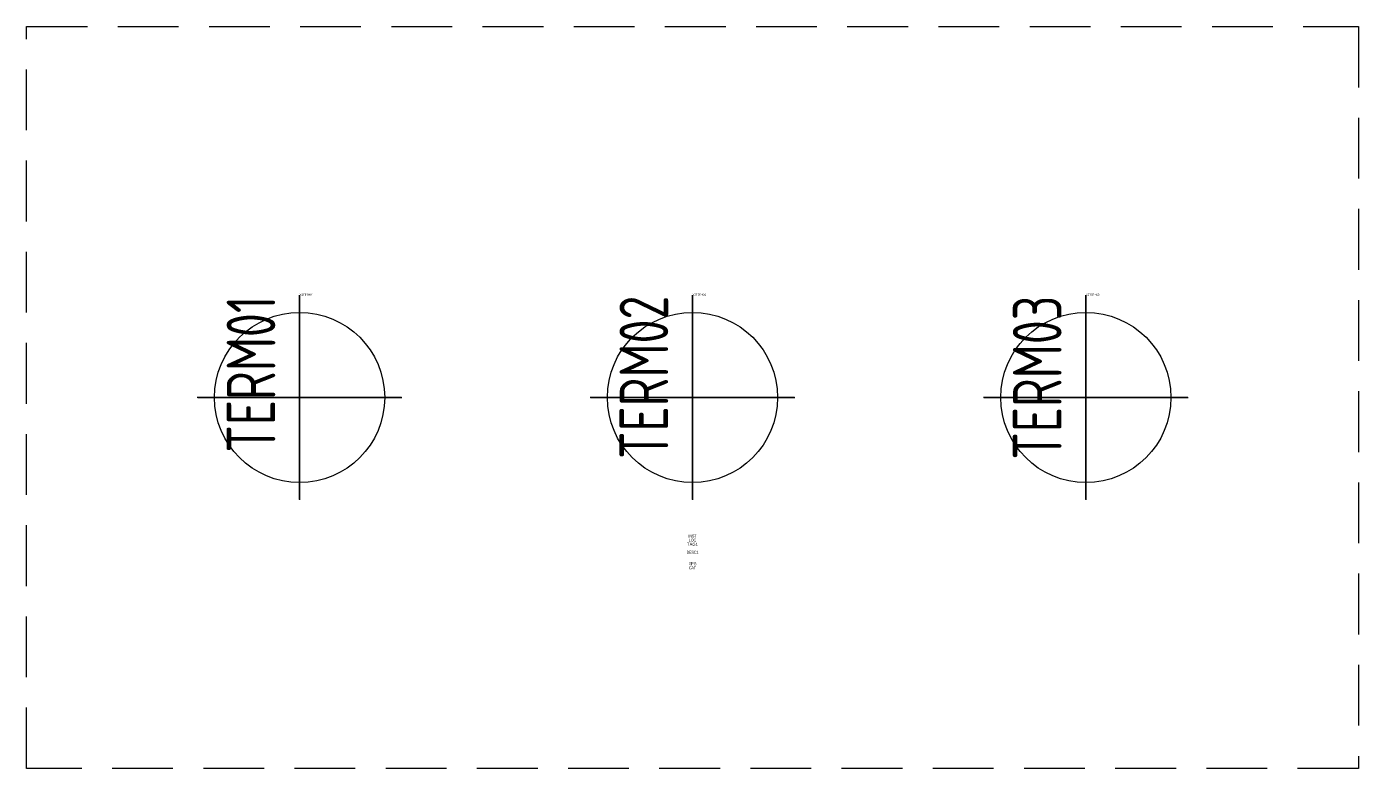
# Model space of a CAD drawing. Extents: x 0 to 54.8, y -30.5 to 0.
import ezdxf
from ezdxf.enums import TextEntityAlignment as Align

# ---------------------------------------------------------------- set-up
doc = ezdxf.new("R2010")
doc.units = 0
doc.header["$LTSCALE"] = 10
doc.linetypes.add('NASCOSTA', pattern=[0.375, 0.25, -0.125])
doc.styles.add('WD', font='txt')
doc.styles.add('WD_IEC', font='ISOCP2.shx', dxfattribs={"width": 0.9, "height": 4})

# ---------------------------------------------------------------- blocks, each defined once
blk = doc.blocks.new('*U2')
blk.add_line((0, 4.199), (0, -4.199))
blk = doc.blocks.new('*U1')
blk.add_line((0, 4.199), (0, -4.199))
blk = doc.blocks.new('*U0')
blk.add_line((0, 4.199), (0, -4.199))

msp = doc.modelspace()

# ---------------------------------------------------------------- linework, layer by layer
for p, q in [((11.226, -15.254), (11.226, -11.065)), ((27.383, -15.254), (27.383, -11.065)), ((43.56, -15.254), (43.56, -11.065))]:
    msp.add_line(p, q)
at = {"linetype": 'NASCOSTA'}
msp.add_lwpolyline([(0, 0), (54.767, 0), (54.767, -30.509), (0, -30.509)], close=True, dxfattribs=at)
for centre in [(11.226, -15.254), (27.383, -15.254), (43.56, -15.254)]:
    msp.add_circle(centre, 3.5)

# ---------------------------------------------------------------- block references
at = {"color": 0, "linetype": 'ByBlock', "lineweight": -2, "transparency": 16777216, "xscale": -1}
for p, rotation in [((11.226, -15.245), 180), ((11.216, -15.254), 270), ((11.236, -15.254), 90)]:
    msp.add_blockref('*U2', p, dxfattribs=dict(at, rotation=rotation))
msp.add_blockref('*U2', (11.226, -15.264), dxfattribs=at)
at = {"color": 0, "linetype": 'ByBlock', "lineweight": -2, "transparency": 16777216}
for name, p, rotation in [('*U0', (27.383, -15.245), 180), ('*U1', (43.56, -15.245), 180), ('*U0', (27.374, -15.254), 270), ('*U0', (27.393, -15.254), 90), ('*U1', (43.55, -15.254), 270), ('*U1', (43.57, -15.254), 90)]:
    msp.add_blockref(name, p, dxfattribs=dict(at, rotation=rotation))
for name, p in [('*U0', (27.383, -15.264)), ('*U1', (43.56, -15.264))]:
    msp.add_blockref(name, p, dxfattribs=at)

# ---------------------------------------------------------------- texts
at = {"style": 'WD_IEC', "width": 0.8}
for tag, p in [('TERM01', (10.226, -11.065)), ('TERM02', (26.383, -11.065)), ('TERM03', (42.56, -11.065))]:
    msp.add_attdef(tag, text='', height=2, rotation=90, dxfattribs=at).set_placement(p, align=Align.RIGHT)
at = {"style": 'WD_IEC', "flags": 1}
for tag, p in [('X2TERM01', (11.226, -11.065)), ('X2TERM02', (27.383, -11.065)), ('X2TERM03', (43.56, -11.065))]:
    msp.add_attdef(tag, p, '', height=0.08, dxfattribs=at)
at = {"style": 'WD'}
msp.add_attdef('TAG1', text='PW', height=0.125, dxfattribs=at).set_placement((27.383, -21.355), align=Align.CENTER)
at = {"style": 'WD', "width": 0.7}
for tag, p in [('INST', (27.383, -21.015)), ('LOC', (27.383, -21.184)), ('DESC1', (27.383, -21.684))]:
    msp.add_attdef(tag, text='', height=0.125, dxfattribs=at).set_placement(p, align=Align.CENTER)
at = {"style": 'WD', "width": 0.7, "flags": 8}
for tag, p in [('MFG', (27.384, -22.152)), ('CAT', (27.382, -22.319))]:
    msp.add_attdef(tag, text='', height=0.125, dxfattribs=at).set_placement(p, align=Align.CENTER)

doc.saveas('drawing.dxf')
